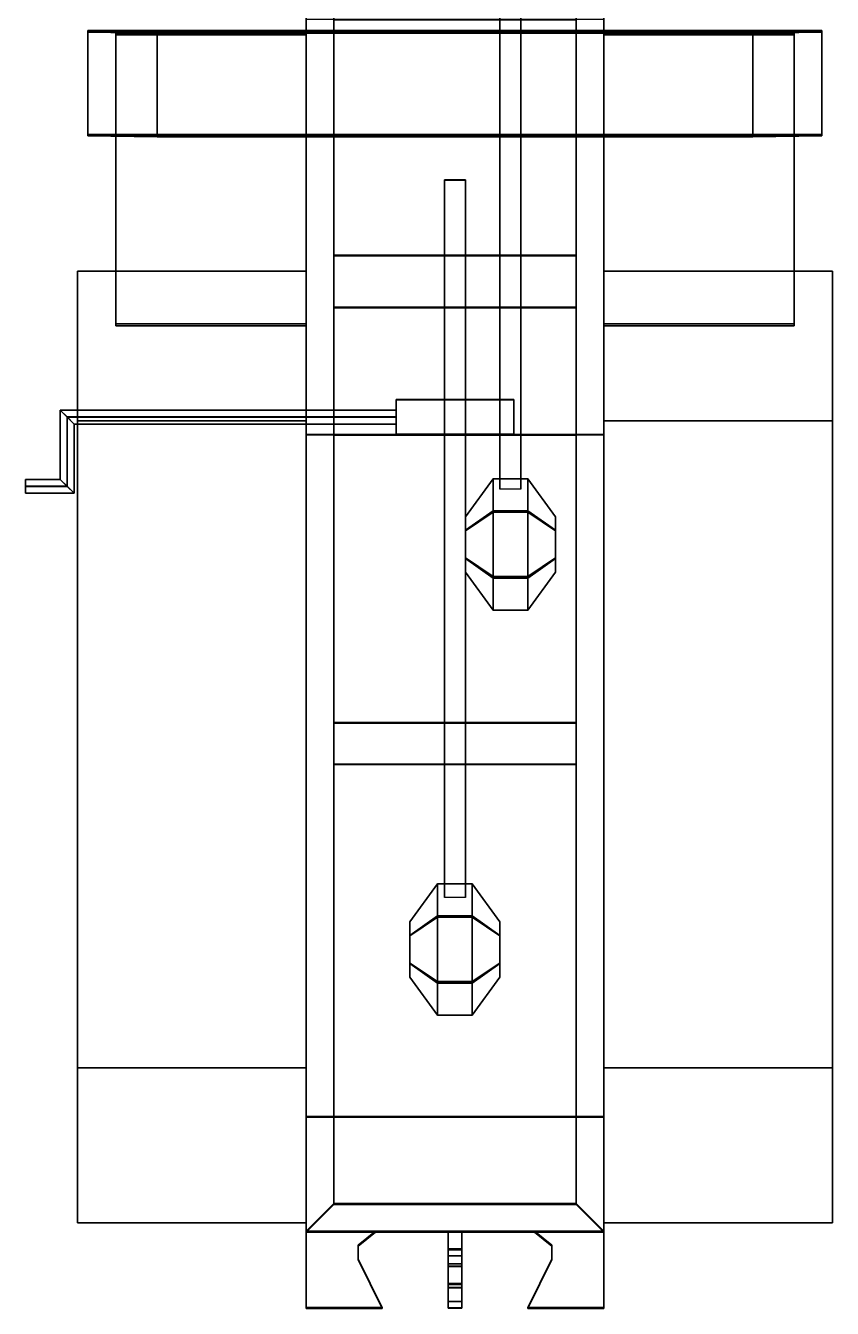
# Model space of a CAD drawing. Extents: x -1.24 to 1.09, y -3.15 to 3.15.
# Drawn here: x -1.24 to 1.09, y -3.149 to 0.557 of the extents above; entities that cross this region are included whole.
import ezdxf

# ---------------------------------------------------------------- set-up
doc = ezdxf.new("R2010")
doc.units = 0
doc.layers.get('0').update_dxf_attribs({"linetype": 'CONTINUOUS'})

msp = doc.modelspace()

# ---------------------------------------------------------------- linework, layer by layer
for points in [[(-0.43, 1.4304, 0.6924), (-0.43, -2.9293, 0.7457), (-0.43, -2.9264, 0.9757), (-0.43, 1.4332, 0.9224)], [(-0.35, -2.8493, 0.7447), (-0.43, -2.9293, 0.7457), (-0.43, 1.4304, 0.6924), (-0.35, 1.4304, 0.6924)], [(-0.35, 1.4332, 0.9224), (-0.35, -2.8464, 0.9747), (-0.35, -2.8493, 0.7447), (-0.35, 1.4304, 0.6924)], [(0.35, 1.4304, 0.6924), (0.35, -2.8493, 0.7447), (0.35, -2.8464, 0.9747), (0.35, 1.4332, 0.9224)], [(0.43, -2.9293, 0.7457), (0.35, -2.8493, 0.7447), (0.35, 1.4304, 0.6924), (0.43, 1.4304, 0.6924)], [(0.43, 1.4332, 0.9224), (0.43, -2.9264, 0.9757), (0.43, -2.9293, 0.7457), (0.43, 1.4304, 0.6924)], [(0.13, 0.619, 0.5823), (0.13, -0.7823, 0.4794), (0.13, -0.7815, 0.5494), (0.13, 0.6198, 0.6423)], [(0.13, 0.6198, 0.6423), (0.13, -0.7815, 0.5494), (0.19, -0.7815, 0.5494), (0.19, 0.6198, 0.6423)], [(0.19, 0.619, 0.5823), (0.19, -0.7823, 0.4794), (0.13, -0.7823, 0.4794), (0.13, 0.619, 0.5823)], [(0.19, -0.7815, 0.5494), (0.19, -0.7823, 0.4794), (0.19, 0.619, 0.5823), (0.19, 0.6198, 0.6423)], [(-0.43, 0.5733, 0.9329), (-0.43, -0.6266, 0.9476), (-0.43, -0.6253, 1.0576), (-0.43, 0.5746, 1.0429)], [(-0.43, 0.5746, 1.0429), (-0.43, -0.6253, 1.0576), (0.43, -0.6253, 1.0576), (0.43, 0.5746, 1.0429)], [(0.35, 0.5733, 0.9329), (0.35, -0.6266, 0.9476), (-0.35, -0.6266, 0.9476), (-0.35, 0.5733, 0.9329)], [(0.43, -0.6253, 1.0576), (0.43, -0.6266, 0.9476), (0.43, 0.5733, 0.9329), (0.43, 0.5746, 1.0429)], [(-1.06, 0.5381, 1.3234), (-1.06, 0.5422, 1.6633), (1.06, 0.5422, 1.6633), (1.06, 0.5381, 1.3234)], [(1.06, 0.5381, 1.3234), (1.06, 0.5422, 1.6633), (-1.06, 0.5422, 1.6633), (-1.06, 0.5381, 1.3234)], [(-1.06, 0.5381, 1.3234), (-1.06, 0.5422, 1.6633), (-1.06, 0.2422, 1.667), (-1.06, 0.2381, 1.327)], [(-1.06, 0.2381, 1.327), (-1.06, 0.2422, 1.667), (-1.06, 0.5422, 1.6633), (-1.06, 0.5381, 1.3234)], [(0.86, 0.535, 1.0734), (1.06, 0.5381, 1.3234), (-1.06, 0.5381, 1.3234), (-0.86, 0.535, 1.0734)], [(-0.86, 0.535, 1.0734), (-1.06, 0.5381, 1.3234), (1.06, 0.5381, 1.3234), (0.86, 0.535, 1.0734)], [(-0.86, 0.535, 1.0734), (-1.06, 0.5381, 1.3234), (-1.06, 0.2381, 1.327), (-0.86, 0.235, 1.077)], [(-0.86, 0.235, 1.077), (-1.06, 0.2381, 1.327), (-1.06, 0.5381, 1.3234), (-0.86, 0.535, 1.0734)], [(-0.98, -0.3049, 1.0836), (-0.43, -0.3049, 1.0836), (-0.43, 0.535, 1.0734), (-0.98, 0.535, 1.0734)], [(-0.98, 0.535, 1.0734), (-0.43, 0.535, 1.0734), (-0.43, 0.5298, 0.6434), (-0.98, 0.5298, 0.6434)], [(-0.98, 0.5298, 0.6434), (-0.98, -0.3102, 0.6537), (-0.98, -0.3049, 1.0836), (-0.98, 0.535, 1.0734)], [(-0.43, 0.5298, 0.6434), (-0.43, -0.3102, 0.6537), (-0.98, -0.3102, 0.6537), (-0.98, 0.5298, 0.6434)], [(-0.43, 0.535, 1.0734), (-0.43, -0.3049, 1.0836), (-0.43, -0.3102, 0.6537), (-0.43, 0.5298, 0.6434)], [(0.43, -0.3049, 1.0836), (0.98, -0.3049, 1.0836), (0.98, 0.535, 1.0734), (0.43, 0.535, 1.0734)], [(0.43, 0.5298, 0.6434), (0.43, -0.3102, 0.6537), (0.43, -0.3049, 1.0836), (0.43, 0.535, 1.0734)], [(0.43, 0.535, 1.0734), (0.98, 0.535, 1.0734), (0.98, 0.5298, 0.6434), (0.43, 0.5298, 0.6434)], [(0.98, 0.5298, 0.6434), (0.98, -0.3102, 0.6537), (0.43, -0.3102, 0.6537), (0.43, 0.5298, 0.6434)], [(0.86, 0.535, 1.0734), (1.06, 0.5381, 1.3234), (1.06, 0.2381, 1.327), (0.86, 0.235, 1.077)], [(0.86, 0.235, 1.077), (1.06, 0.2381, 1.327), (1.06, 0.5381, 1.3234), (0.86, 0.535, 1.0734)], [(0.98, 0.535, 1.0734), (0.98, -0.3049, 1.0836), (0.98, -0.3102, 0.6537), (0.98, 0.5298, 0.6434)], [(1.06, 0.5381, 1.3234), (1.06, 0.5422, 1.6633), (1.06, 0.2422, 1.667), (1.06, 0.2381, 1.327)], [(1.06, 0.2381, 1.327), (1.06, 0.2422, 1.667), (1.06, 0.5422, 1.6633), (1.06, 0.5381, 1.3234)], [(-1.06, 0.2381, 1.327), (-1.06, 0.2422, 1.667), (1.06, 0.2422, 1.667), (1.06, 0.2381, 1.327)], [(1.06, 0.2381, 1.327), (1.06, 0.2422, 1.667), (-1.06, 0.2422, 1.667), (-1.06, 0.2381, 1.327)], [(-0.86, 0.235, 1.077), (-1.06, 0.2381, 1.327), (1.06, 0.2381, 1.327), (0.86, 0.235, 1.077)], [(0.86, 0.235, 1.077), (1.06, 0.2381, 1.327), (-1.06, 0.2381, 1.327), (-0.86, 0.235, 1.077)], [(-0.03, 0.1113, 0.7685), (-0.03, -1.9614, 0.5638), (0.03, -1.9614, 0.5638), (0.03, 0.1113, 0.7685)], [(-0.03, 0.1105, 0.7085), (-0.03, -1.9623, 0.4938), (-0.03, -1.9614, 0.5638), (-0.03, 0.1113, 0.7685)], [(0.03, -1.9614, 0.5638), (0.03, -1.9623, 0.4938), (0.03, 0.1105, 0.7085), (0.03, 0.1113, 0.7685)], [(0.03, 0.1105, 0.7085), (0.03, -1.9623, 0.4938), (-0.03, -1.9623, 0.4938), (-0.03, 0.1105, 0.7085)], [(-0.35, -0.1067, 0.9412), (0.35, -0.1067, 0.9412), (0.35, -0.1082, 0.8112), (-0.35, -0.1082, 0.8112)], [(-0.35, -0.2566, 0.943), (0.35, -0.2566, 0.943), (0.35, -0.1067, 0.9412), (-0.35, -0.1067, 0.9412)], [(0.35, -0.1082, 0.8112), (0.35, -0.2582, 0.813), (-0.35, -0.2582, 0.813), (-0.35, -0.1082, 0.8112)], [(-0.43, -0.5848, 1.0971), (-0.43, -0.1524, 0.4717), (-1.09, -0.1524, 0.4717), (-1.09, -0.5848, 1.0971)], [(-1.09, -0.5848, 1.0971), (-1.09, -0.1524, 0.4717), (-0.43, -0.1524, 0.4717), (-0.43, -0.5848, 1.0971)], [(-1.09, -0.1524, 0.4717), (-1.09, -0.5848, 1.0971), (-1.09, -0.6154, 1.0474), (-1.09, -0.2124, 0.4725)], [(-1.09, -0.2124, 0.4725), (-1.09, -0.6154, 1.0474), (-1.09, -0.5848, 1.0971), (-1.09, -0.1524, 0.4717)], [(1.09, -0.5848, 1.0971), (1.09, -0.1524, 0.4717), (0.43, -0.1524, 0.4717), (0.43, -0.5848, 1.0971)], [(0.43, -0.5848, 1.0971), (0.43, -0.1524, 0.4717), (1.09, -0.1524, 0.4717), (1.09, -0.5848, 1.0971)], [(1.09, -0.1524, 0.4717), (1.09, -0.5848, 1.0971), (1.09, -0.6154, 1.0474), (1.09, -0.2124, 0.4725)], [(1.09, -0.2124, 0.4725), (1.09, -0.6154, 1.0474), (1.09, -0.5848, 1.0971), (1.09, -0.1524, 0.4717)], [(-0.35, -0.2582, 0.813), (0.35, -0.2582, 0.813), (0.35, -0.2566, 0.943), (-0.35, -0.2566, 0.943)], [(-0.98, -0.3102, 0.6537), (-0.43, -0.3102, 0.6537), (-0.43, -0.3049, 1.0836), (-0.98, -0.3049, 1.0836)], [(0.43, -0.3102, 0.6537), (0.98, -0.3102, 0.6537), (0.98, -0.3049, 1.0836), (0.43, -0.3049, 1.0836)], [(-1.12, -0.5739, 1.1669), (-1.14, -0.5542, 1.1467), (-1.14, -0.7542, 1.1491), (-1.12, -0.7739, 1.1694)], [(-1.14, -0.5542, 1.1467), (-1.12, -0.5744, 1.1269), (-1.12, -0.7744, 1.1294), (-1.14, -0.7542, 1.1491)], [(-0.17, -0.5739, 1.1669), (-0.17, -0.5542, 1.1467), (-1.14, -0.5542, 1.1467), (-1.12, -0.5739, 1.1669)], [(-0.17, -0.5542, 1.1467), (-0.17, -0.5744, 1.1269), (-1.12, -0.5744, 1.1269), (-1.14, -0.5542, 1.1467)], [(-0.17, -0.5253, 1.0563), (-0.17, -0.6253, 1.0576), (-0.17, -0.6231, 1.2375), (-0.17, -0.5231, 1.2363)], [(-0.17, -0.5231, 1.2363), (-0.17, -0.6231, 1.2375), (0.17, -0.6231, 1.2375), (0.17, -0.5231, 1.2363)], [(0.17, -0.5231, 1.2363), (0.17, -0.5253, 1.0563), (-0.17, -0.5253, 1.0563), (-0.17, -0.5231, 1.2363)], [(0.17, -0.6231, 1.2375), (0.17, -0.6253, 1.0576), (0.17, -0.5253, 1.0563), (0.17, -0.5231, 1.2363)], [(-1.1, -0.5942, 1.1472), (-1.12, -0.5739, 1.1669), (-1.12, -0.7739, 1.1694), (-1.1, -0.7942, 1.1496)], [(-0.17, -0.5942, 1.1472), (-0.17, -0.5739, 1.1669), (-1.12, -0.5739, 1.1669), (-1.1, -0.5942, 1.1472)], [(-1.12, -0.5744, 1.1269), (-1.1, -0.5942, 1.1472), (-1.1, -0.7942, 1.1496), (-1.12, -0.7744, 1.1294)], [(-0.17, -0.5744, 1.1269), (-0.17, -0.5942, 1.1472), (-1.1, -0.5942, 1.1472), (-1.12, -0.5744, 1.1269)], [(-1.09, -0.5848, 1.0971), (-1.09, -2.4546, 1.1199), (-0.43, -2.4546, 1.1199), (-0.43, -0.5848, 1.0971)], [(-0.43, -0.5848, 1.0971), (-0.43, -2.4546, 1.1199), (-1.09, -2.4546, 1.1199), (-1.09, -0.5848, 1.0971)], [(-1.09, -0.5848, 1.0971), (-1.09, -2.4546, 1.1199), (-1.09, -2.4153, 1.0694), (-1.09, -0.6154, 1.0474)], [(-1.09, -0.6154, 1.0474), (-1.09, -2.4153, 1.0694), (-1.09, -2.4546, 1.1199), (-1.09, -0.5848, 1.0971)], [(1.09, -0.5848, 1.0971), (1.09, -2.4546, 1.1199), (0.43, -2.4546, 1.1199), (0.43, -0.5848, 1.0971)], [(0.43, -0.5848, 1.0971), (0.43, -2.4546, 1.1199), (1.09, -2.4546, 1.1199), (1.09, -0.5848, 1.0971)], [(1.09, -0.5848, 1.0971), (1.09, -2.4546, 1.1199), (1.09, -2.4153, 1.0694), (1.09, -0.6154, 1.0474)], [(1.09, -0.6154, 1.0474), (1.09, -2.4153, 1.0694), (1.09, -2.4546, 1.1199), (1.09, -0.5848, 1.0971)], [(0.43, -0.6248, 1.0975), (0.43, -0.6253, 1.0576), (-0.43, -0.6253, 1.0576), (-0.43, -0.6248, 1.0975)], [(-0.43, -0.6266, 0.9476), (-0.43, -2.5965, 0.9716), (-0.43, -2.5946, 1.1216), (-0.43, -0.6248, 1.0975)], [(-0.43, -0.6248, 1.0975), (-0.43, -2.5946, 1.1216), (0.43, -2.5946, 1.1216), (0.43, -0.6248, 1.0975)], [(0.35, -0.6266, 0.9476), (0.35, -2.5965, 0.9716), (-0.35, -2.5965, 0.9716), (-0.35, -0.6266, 0.9476)], [(-0.17, -0.6231, 1.2375), (-0.17, -0.6253, 1.0576), (0.17, -0.6253, 1.0576), (0.17, -0.6231, 1.2375)], [(0.43, -2.5946, 1.1216), (0.43, -2.5965, 0.9716), (0.43, -0.6266, 0.9476), (0.43, -0.6248, 1.0975)], [(-1.12, -0.7739, 1.1694), (-1.14, -0.7542, 1.1491), (-1.24, -0.7542, 1.1491), (-1.24, -0.7739, 1.1694)], [(-1.14, -0.7542, 1.1491), (-1.12, -0.7744, 1.1294), (-1.24, -0.7744, 1.1294), (-1.24, -0.7542, 1.1491)], [(-1.24, -0.7942, 1.1496), (-1.24, -0.7739, 1.1694), (-1.24, -0.7542, 1.1491), (-1.24, -0.7744, 1.1294)], [(-1.1, -0.7942, 1.1496), (-1.12, -0.7739, 1.1694), (-1.24, -0.7739, 1.1694), (-1.24, -0.7942, 1.1496)], [(-1.12, -0.7744, 1.1294), (-1.1, -0.7942, 1.1496), (-1.24, -0.7942, 1.1496), (-1.24, -0.7744, 1.1294)], [(0.11, -0.8451, 0.6648), (0.11, -0.7521, 0.4991), (0.03, -0.8621, 0.5004), (0.03, -0.9012, 0.5702)], [(0.11, -0.7521, 0.4991), (0.11, -0.8491, 0.3357), (0.03, -0.9029, 0.4316), (0.03, -0.8621, 0.5004)], [(0.21, -0.8451, 0.6648), (0.21, -0.7521, 0.4991), (0.11, -0.7521, 0.4991), (0.11, -0.8451, 0.6648)], [(0.21, -0.7521, 0.4991), (0.21, -0.8491, 0.3357), (0.11, -0.8491, 0.3357), (0.11, -0.7521, 0.4991)], [(0.21, -0.7521, 0.4991), (0.21, -0.8451, 0.6648), (0.29, -0.9012, 0.5702), (0.29, -0.8621, 0.5004)], [(0.21, -0.8491, 0.3357), (0.21, -0.7521, 0.4991), (0.29, -0.8621, 0.5004), (0.29, -0.9029, 0.4316)], [(0.11, -1.0351, 0.6671), (0.11, -0.8451, 0.6648), (0.03, -0.9012, 0.5702), (0.03, -0.9812, 0.5711)], [(0.11, -0.8491, 0.3357), (0.11, -1.0391, 0.338), (0.03, -0.9829, 0.4326), (0.03, -0.9029, 0.4316)], [(0.21, -1.0351, 0.6671), (0.21, -0.8451, 0.6648), (0.11, -0.8451, 0.6648), (0.11, -1.0351, 0.6671)], [(0.21, -0.8491, 0.3357), (0.21, -1.0391, 0.338), (0.11, -1.0391, 0.338), (0.11, -0.8491, 0.3357)], [(0.21, -0.8451, 0.6648), (0.21, -1.0351, 0.6671), (0.29, -0.9812, 0.5711), (0.29, -0.9012, 0.5702)], [(0.21, -1.0391, 0.338), (0.21, -0.8491, 0.3357), (0.29, -0.9029, 0.4316), (0.29, -0.9829, 0.4326)], [(0.11, -1.1321, 0.5037), (0.11, -1.0351, 0.6671), (0.03, -0.9812, 0.5711), (0.03, -1.0221, 0.5024)], [(0.11, -1.0391, 0.338), (0.11, -1.1321, 0.5037), (0.03, -1.0221, 0.5024), (0.03, -0.9829, 0.4326)], [(0.21, -1.0351, 0.6671), (0.21, -1.1321, 0.5037), (0.29, -1.0221, 0.5024), (0.29, -0.9812, 0.5711)], [(0.21, -1.1321, 0.5037), (0.21, -1.0391, 0.338), (0.29, -0.9829, 0.4326), (0.29, -1.0221, 0.5024)], [(0.21, -1.1321, 0.5037), (0.21, -1.0351, 0.6671), (0.11, -1.0351, 0.6671), (0.11, -1.1321, 0.5037)], [(0.21, -1.0391, 0.338), (0.21, -1.1321, 0.5037), (0.11, -1.1321, 0.5037), (0.11, -1.0391, 0.338)], [(-0.35, -1.5765, 0.9592), (0.35, -1.5765, 0.9592), (0.35, -1.4566, 0.9577), (-0.35, -1.4566, 0.9577)], [(-0.35, -1.4566, 0.9577), (0.35, -1.4566, 0.9577), (0.35, -1.4581, 0.8277), (-0.35, -1.4581, 0.8277)], [(0.35, -1.4581, 0.8277), (0.35, -1.5781, 0.8292), (-0.35, -1.5781, 0.8292), (-0.35, -1.4581, 0.8277)], [(-0.35, -1.5781, 0.8292), (0.35, -1.5781, 0.8292), (0.35, -1.5765, 0.9592), (-0.35, -1.5765, 0.9592)], [(-0.05, -1.9223, 0.4934), (-0.05, -2.0193, 0.33), (-0.13, -2.0731, 0.4259), (-0.13, -2.0322, 0.4947)], [(-0.05, -2.0152, 0.659), (-0.05, -1.9223, 0.4934), (-0.13, -2.0322, 0.4947), (-0.13, -2.0714, 0.5645)], [(0.05, -1.9223, 0.4934), (0.05, -2.0193, 0.33), (-0.05, -2.0193, 0.33), (-0.05, -1.9223, 0.4934)], [(0.05, -2.0152, 0.659), (0.05, -1.9223, 0.4934), (-0.05, -1.9223, 0.4934), (-0.05, -2.0152, 0.659)], [(0.05, -2.0193, 0.33), (0.05, -1.9223, 0.4934), (0.13, -2.0322, 0.4947), (0.13, -2.0731, 0.4259)], [(0.05, -1.9223, 0.4934), (0.05, -2.0152, 0.659), (0.13, -2.0714, 0.5645), (0.13, -2.0322, 0.4947)], [(-0.05, -2.2052, 0.6614), (-0.05, -2.0152, 0.659), (-0.13, -2.0714, 0.5645), (-0.13, -2.1514, 0.5654)], [(-0.05, -2.0193, 0.33), (-0.05, -2.2092, 0.3323), (-0.13, -2.1531, 0.4269), (-0.13, -2.0731, 0.4259)], [(0.05, -2.2052, 0.6614), (0.05, -2.0152, 0.659), (-0.05, -2.0152, 0.659), (-0.05, -2.2052, 0.6614)], [(0.05, -2.0193, 0.33), (0.05, -2.2092, 0.3323), (-0.05, -2.2092, 0.3323), (-0.05, -2.0193, 0.33)], [(0.05, -2.0152, 0.659), (0.05, -2.2052, 0.6614), (0.13, -2.1514, 0.5654), (0.13, -2.0714, 0.5645)], [(0.05, -2.2092, 0.3323), (0.05, -2.0193, 0.33), (0.13, -2.0731, 0.4259), (0.13, -2.1531, 0.4269)], [(-0.05, -2.3022, 0.498), (-0.05, -2.2052, 0.6614), (-0.13, -2.1514, 0.5654), (-0.13, -2.1922, 0.4967)], [(-0.05, -2.2092, 0.3323), (-0.05, -2.3022, 0.498), (-0.13, -2.1922, 0.4967), (-0.13, -2.1531, 0.4269)], [(0.05, -2.2052, 0.6614), (0.05, -2.3022, 0.498), (0.13, -2.1922, 0.4967), (0.13, -2.1514, 0.5654)], [(0.05, -2.3022, 0.498), (0.05, -2.2092, 0.3323), (0.13, -2.1531, 0.4269), (0.13, -2.1922, 0.4967)], [(0.05, -2.3022, 0.498), (0.05, -2.2052, 0.6614), (-0.05, -2.2052, 0.6614), (-0.05, -2.3022, 0.498)], [(0.05, -2.2092, 0.3323), (0.05, -2.3022, 0.498), (-0.05, -2.3022, 0.498), (-0.05, -2.2092, 0.3323)], [(-1.09, -2.4546, 1.1199), (-1.09, -2.9022, 0.5053), (-1.09, -2.8422, 0.5046), (-1.09, -2.4153, 1.0694)], [(-1.09, -2.4153, 1.0694), (-1.09, -2.8422, 0.5046), (-1.09, -2.9022, 0.5053), (-1.09, -2.4546, 1.1199)], [(1.09, -2.4153, 1.0694), (1.09, -2.8422, 0.5046), (1.09, -2.9022, 0.5053), (1.09, -2.4546, 1.1199)], [(1.09, -2.4546, 1.1199), (1.09, -2.9022, 0.5053), (1.09, -2.8422, 0.5046), (1.09, -2.4153, 1.0694)], [(-1.09, -2.4546, 1.1199), (-1.09, -2.9022, 0.5053), (-0.43, -2.9022, 0.5053), (-0.43, -2.4546, 1.1199)], [(-0.43, -2.4546, 1.1199), (-0.43, -2.9022, 0.5053), (-1.09, -2.9022, 0.5053), (-1.09, -2.4546, 1.1199)], [(0.43, -2.4546, 1.1199), (0.43, -2.9022, 0.5053), (1.09, -2.9022, 0.5053), (1.09, -2.4546, 1.1199)], [(1.09, -2.4546, 1.1199), (1.09, -2.9022, 0.5053), (0.43, -2.9022, 0.5053), (0.43, -2.4546, 1.1199)], [(-0.43, -2.5946, 1.1216), (-0.43, -2.5965, 0.9716), (0.43, -2.5965, 0.9716), (0.43, -2.5946, 1.1216)], [(-0.43, -2.5965, 0.9716), (-0.43, -2.9264, 0.9757), (-0.35, -2.8464, 0.9747), (-0.35, -2.5965, 0.9716)], [(0.35, -2.5965, 0.9716), (0.35, -2.8464, 0.9747), (0.43, -2.9264, 0.9757), (0.43, -2.5965, 0.9716)], [(-0.43, -2.9264, 0.9757), (0.43, -2.9264, 0.9757), (0.35, -2.8464, 0.9747), (-0.35, -2.8464, 0.9747)], [(0.35, -2.8493, 0.7447), (0.43, -2.9293, 0.7457), (-0.43, -2.9293, 0.7457), (-0.35, -2.8493, 0.7447)], [(-0.35, -2.8464, 0.9747), (0.35, -2.8464, 0.9747), (0.35, -2.8493, 0.7447), (-0.35, -2.8493, 0.7447)], [(-0.43, -2.9293, 0.7457), (0.43, -2.9293, 0.7457), (0.43, -2.9264, 0.9757), (-0.43, -2.9264, 0.9757)], [(-0.43, -2.929, 0.7657), (-0.43, -3.149, 0.7684), (-0.43, -3.1464, 0.9783), (-0.43, -2.9264, 0.9757)], [(-0.43, -2.9264, 0.9757), (-0.43, -3.1464, 0.9783), (-0.43, -3.149, 0.7684), (-0.43, -2.929, 0.7657)], [(-0.23, -2.9264, 0.9757), (-0.28, -2.9664, 0.9761), (-0.28, -2.969, 0.7662), (-0.23, -2.929, 0.7657)], [(-0.23, -2.929, 0.7657), (-0.28, -2.969, 0.7662), (-0.28, -2.9664, 0.9761), (-0.23, -2.9264, 0.9757)], [(-0.02, -2.9283, 0.8257), (-0.02, -3.0283, 0.8269), (-0.02, -3.0274, 0.8969), (-0.02, -2.9274, 0.8957)], [(-0.02, -2.9274, 0.8957), (-0.02, -2.9774, 0.8963), (0.02, -2.9774, 0.8963), (0.02, -2.9274, 0.8957)], [(0.02, -3.0274, 0.8969), (0.02, -3.0283, 0.8269), (0.02, -2.9283, 0.8257), (0.02, -2.9274, 0.8957)], [(0.23, -2.929, 0.7657), (0.28, -2.969, 0.7662), (0.28, -2.9664, 0.9761), (0.23, -2.9264, 0.9757)], [(0.23, -2.9264, 0.9757), (0.28, -2.9664, 0.9761), (0.28, -2.969, 0.7662), (0.23, -2.929, 0.7657)], [(0.43, -2.929, 0.7657), (0.43, -3.149, 0.7684), (0.43, -3.1464, 0.9783), (0.43, -2.9264, 0.9757)], [(0.43, -2.9264, 0.9757), (0.43, -3.1464, 0.9783), (0.43, -3.149, 0.7684), (0.43, -2.929, 0.7657)], [(0.02, -2.9283, 0.8257), (0.02, -2.9783, 0.8263), (-0.02, -2.9783, 0.8263), (-0.02, -2.9283, 0.8257)], [(-0.28, -2.969, 0.7662), (-0.28, -3.009, 0.7667), (-0.28, -3.0064, 0.9766), (-0.28, -2.9664, 0.9761)], [(-0.28, -2.9664, 0.9761), (-0.28, -3.0064, 0.9766), (-0.28, -3.009, 0.7667), (-0.28, -2.969, 0.7662)], [(0.02, -2.9969, 0.9365), (0.02, -2.9774, 0.8963), (-0.02, -2.9774, 0.8963), (-0.02, -2.9969, 0.9365)], [(-0.02, -2.9774, 0.8963), (-0.02, -3.0274, 0.8969), (-0.02, -3.0267, 0.9569), (-0.02, -2.9969, 0.9365)], [(-0.02, -2.9791, 0.7563), (-0.02, -3.1291, 0.7581), (-0.02, -3.1483, 0.8284), (-0.02, -2.9783, 0.8263)], [(0.02, -2.9783, 0.8263), (0.02, -2.9795, 0.7263), (-0.02, -2.9795, 0.7263), (-0.02, -2.9783, 0.8263)], [(-0.02, -2.9795, 0.7263), (-0.02, -3.09, 0.6876), (-0.02, -3.0891, 0.7576), (-0.02, -2.9791, 0.7563)], [(0.02, -2.9795, 0.7263), (0.02, -3.0202, 0.6668), (-0.02, -3.0202, 0.6668), (-0.02, -2.9795, 0.7263)], [(-0.02, -3.0202, 0.6668), (-0.02, -3.0802, 0.6675), (-0.02, -3.09, 0.6876), (-0.02, -2.9795, 0.7263)], [(-0.02, -2.9969, 0.9365), (-0.02, -3.0267, 0.9569), (0.02, -3.0267, 0.9569), (0.02, -2.9969, 0.9365)], [(0.02, -3.0267, 0.9569), (0.02, -3.0274, 0.8969), (0.02, -2.9774, 0.8963), (0.02, -2.9969, 0.9365)], [(0.02, -3.1483, 0.8284), (0.02, -3.1291, 0.7581), (0.02, -2.9791, 0.7563), (0.02, -2.9783, 0.8263)], [(0.02, -3.0891, 0.7576), (0.02, -3.09, 0.6876), (0.02, -2.9795, 0.7263), (0.02, -2.9791, 0.7563)], [(0.02, -3.09, 0.6876), (0.02, -3.0802, 0.6675), (0.02, -3.0202, 0.6668), (0.02, -2.9795, 0.7263)], [(0.28, -2.9664, 0.9761), (0.28, -3.0064, 0.9766), (0.28, -3.009, 0.7667), (0.28, -2.969, 0.7662)], [(0.28, -2.969, 0.7662), (0.28, -3.009, 0.7667), (0.28, -3.0064, 0.9766), (0.28, -2.9664, 0.9761)], [(-0.28, -3.0064, 0.9766), (-0.21, -3.1464, 0.9783), (-0.21, -3.149, 0.7684), (-0.28, -3.009, 0.7667)], [(-0.28, -3.009, 0.7667), (-0.21, -3.149, 0.7684), (-0.21, -3.1464, 0.9783), (-0.28, -3.0064, 0.9766)], [(0.02, -3.0202, 0.6668), (0.02, -3.0802, 0.6675), (-0.02, -3.0802, 0.6675), (-0.02, -3.0202, 0.6668)], [(-0.02, -3.0277, 0.8769), (-0.02, -3.0777, 0.8775), (-0.02, -3.0768, 0.9475), (-0.02, -3.0267, 0.9569)], [(-0.02, -3.0267, 0.9569), (-0.02, -3.0768, 0.9475), (0.02, -3.0768, 0.9475), (0.02, -3.0267, 0.9569)], [(-0.02, -3.0277, 0.8769), (-0.02, -3.0283, 0.8269), (0.02, -3.0283, 0.8269), (0.02, -3.0277, 0.8769)], [(0.02, -3.0277, 0.8769), (0.02, -3.0777, 0.8775), (-0.02, -3.0777, 0.8775), (-0.02, -3.0277, 0.8769)], [(-0.02, -3.0283, 0.8269), (-0.02, -3.0783, 0.8275), (0.02, -3.0783, 0.8275), (0.02, -3.0283, 0.8269)], [(0.02, -3.0768, 0.9475), (0.02, -3.0777, 0.8775), (0.02, -3.0277, 0.8769), (0.02, -3.0267, 0.9569)], [(0.28, -3.0064, 0.9766), (0.21, -3.1464, 0.9783), (0.21, -3.149, 0.7684), (0.28, -3.009, 0.7667)], [(0.28, -3.009, 0.7667), (0.21, -3.149, 0.7684), (0.21, -3.1464, 0.9783), (0.28, -3.0064, 0.9766)], [(-0.02, -3.0783, 0.8275), (-0.02, -3.1483, 0.8284), (-0.02, -3.1475, 0.8884), (-0.02, -3.0768, 0.9475)], [(-0.02, -3.0768, 0.9475), (-0.02, -3.1475, 0.8884), (0.02, -3.1475, 0.8884), (0.02, -3.0768, 0.9475)], [(0.02, -3.0777, 0.8775), (0.02, -3.0783, 0.8275), (-0.02, -3.0783, 0.8275), (-0.02, -3.0777, 0.8775)], [(-0.02, -3.09, 0.6876), (-0.02, -3.0802, 0.6675), (0.02, -3.0802, 0.6675), (0.02, -3.09, 0.6876)], [(0.02, -3.0891, 0.7576), (0.02, -3.1291, 0.7581), (-0.02, -3.1291, 0.7581), (-0.02, -3.0891, 0.7576)], [(-0.02, -3.0891, 0.7576), (-0.02, -3.09, 0.6876), (0.02, -3.09, 0.6876), (0.02, -3.0891, 0.7576)], [(0.02, -3.1475, 0.8884), (0.02, -3.1483, 0.8284), (0.02, -3.0783, 0.8275), (0.02, -3.0768, 0.9475)], [(-0.43, -3.1464, 0.9783), (-0.21, -3.1464, 0.9783), (-0.21, -3.149, 0.7684), (-0.43, -3.149, 0.7684)], [(-0.43, -3.149, 0.7684), (-0.21, -3.149, 0.7684), (-0.21, -3.1464, 0.9783), (-0.43, -3.1464, 0.9783)], [(-0.02, -3.1483, 0.8284), (-0.02, -3.1291, 0.7581), (0.02, -3.1291, 0.7581), (0.02, -3.1483, 0.8284)], [(-0.02, -3.1475, 0.8884), (-0.02, -3.1483, 0.8284), (0.02, -3.1483, 0.8284), (0.02, -3.1475, 0.8884)], [(0.43, -3.149, 0.7684), (0.21, -3.149, 0.7684), (0.21, -3.1464, 0.9783), (0.43, -3.1464, 0.9783)], [(0.43, -3.1464, 0.9783), (0.21, -3.1464, 0.9783), (0.21, -3.149, 0.7684), (0.43, -3.149, 0.7684)]]:
    msp.add_3dface(points)

doc.saveas('drawing.dxf')
